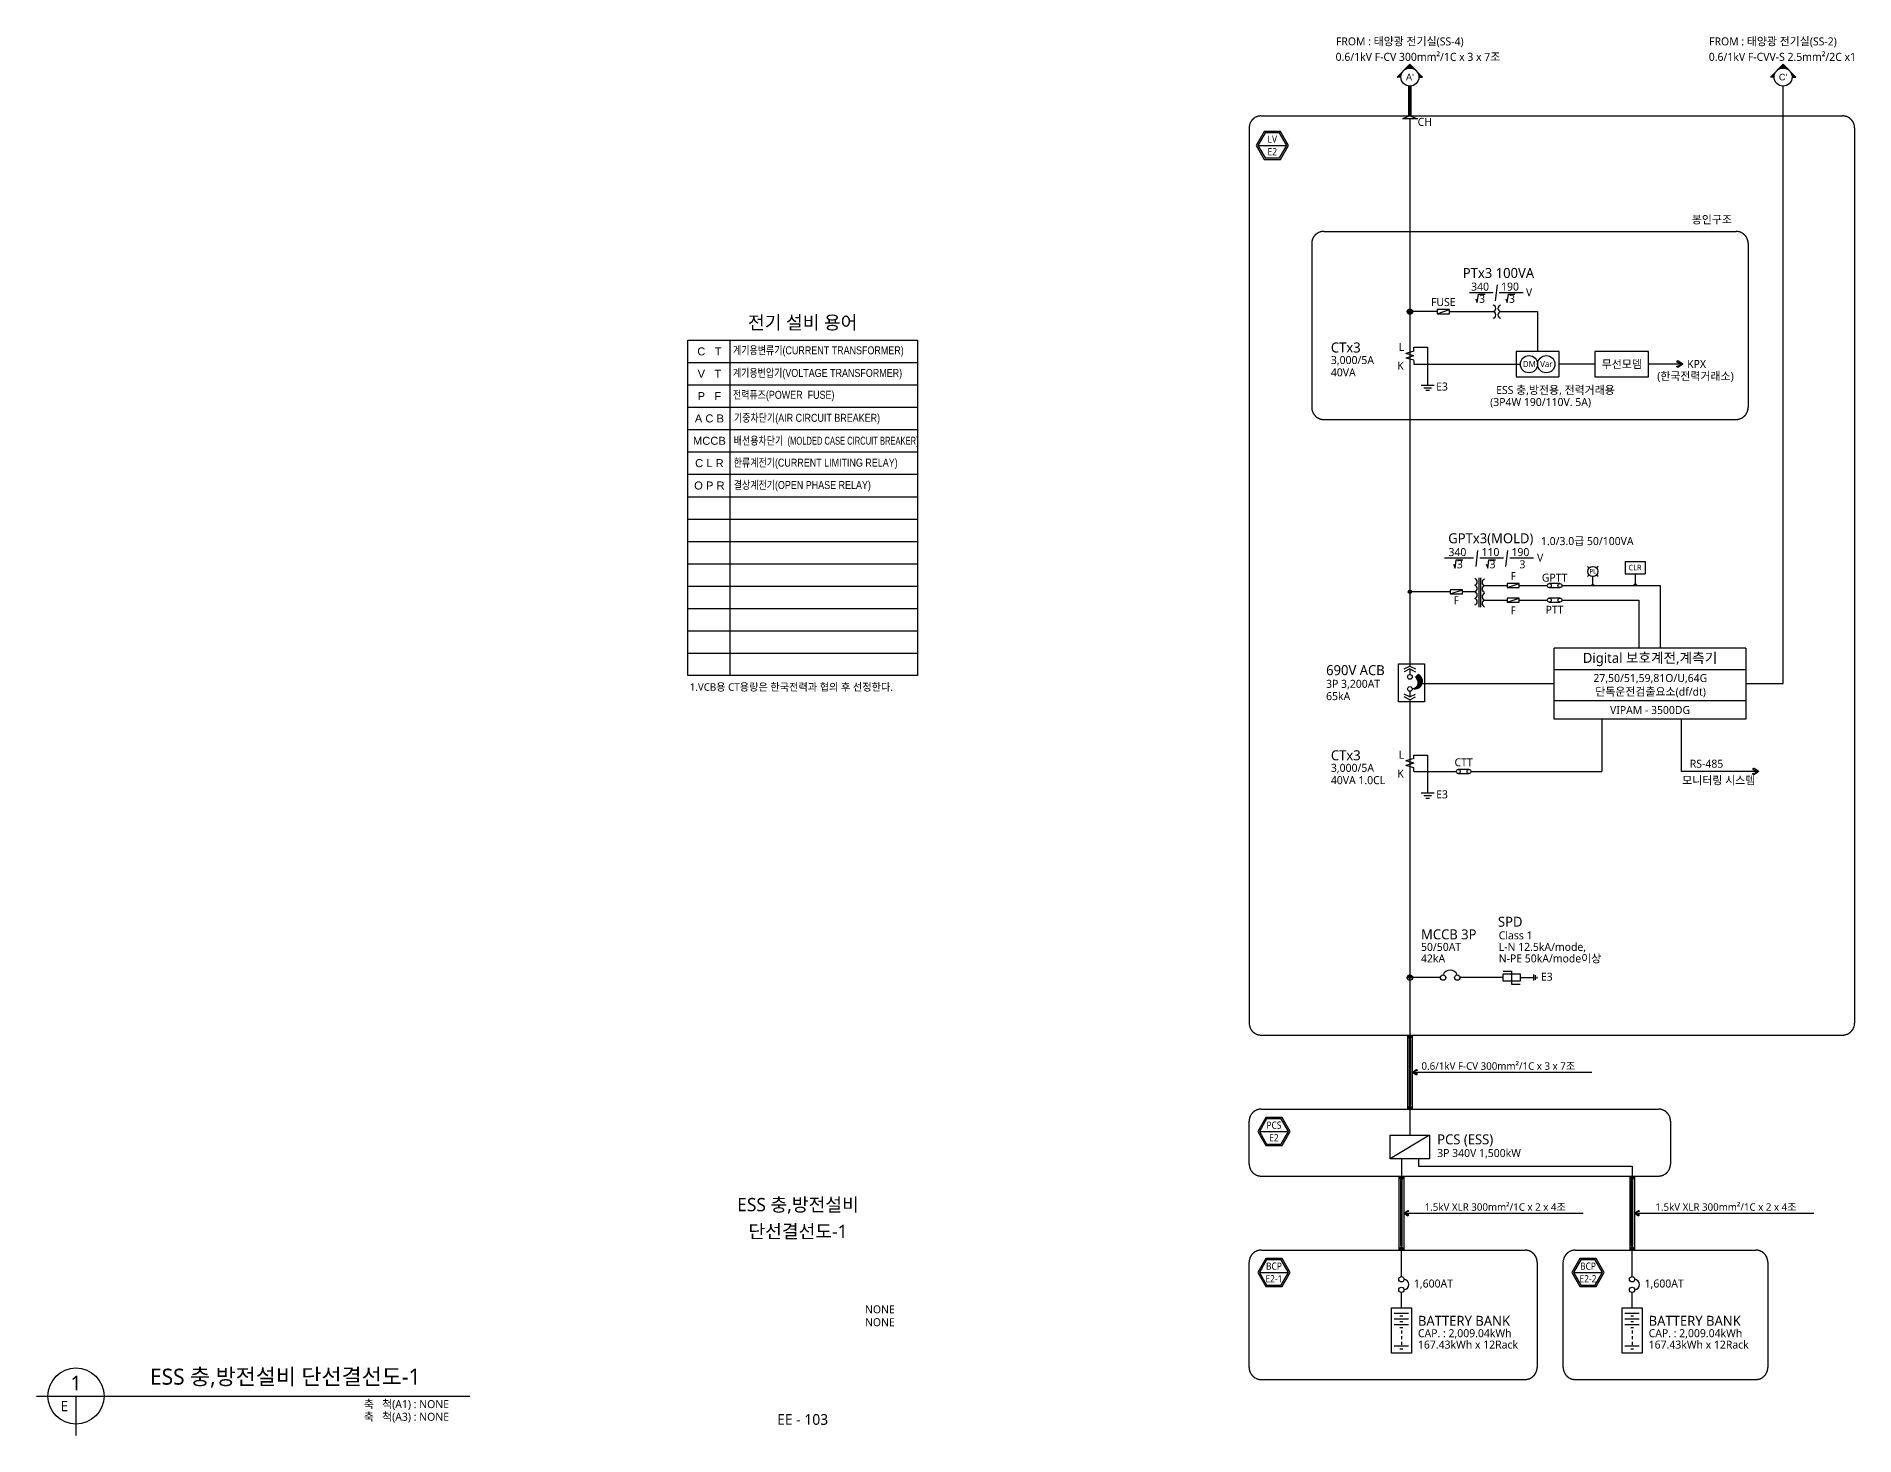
# Model space of a CAD drawing. Header units: millimetres. Extents: x 3366 to 510398, y 0 to 56757.
# Drawn here: x 310044 to 378205, y 2695 to 55143 of the extents above; entities that cross this region are included whole.
import ezdxf
from ezdxf.enums import TextEntityAlignment as Align

# ---------------------------------------------------------------- set-up
doc = ezdxf.new("R2010")
doc.units = ezdxf.units.MM
for name, pattern in [('C4', [19, 16, -1, 1, -1]), ('HIDDEN', [0.375, 0.25, -0.125]), ('LH2', [2.75, 2, -0.75])]:
    doc.linetypes.add(name, pattern=pattern)
for name, color, linetype in [('E-ELEC', 3, 'Continuous'), ('E-LINE', 4, 'Continuous'), ('E-TABL', 1, 'Continuous'), ('E-TEXT', 7, 'Continuous'), ('도면 TITLE', 4, 'Continuous')]:
    doc.layers.add(name, color=color, linetype=linetype)
doc.styles.add('aar', font='arial.ttf')
doc.styles.add('arial', font='arial.ttf')
doc.styles.add('MG', font='malgun.ttf')

msp = doc.modelspace()

# ---------------------------------------------------------------- hatches: boundary and pattern name
at = {"layer": 'E-ELEC'}
msp.add_hatch(color=256, dxfattribs=at).paths.add_polyline_path([(361847.1, 31223), (361742.2, 31118, -0.7207592), (361637.2, 30698.1, 0.9260311)])
at = {"layer": 'E-LINE'}
for points in [[(361532.2, 17552.1), (361441.3, 17709.6), (361623.2, 17709.6)], [(361532.2, 15088.2), (361441.3, 14930.7), (361623.2, 14930.7)], [(361214.5, 12267.3), (361123.5, 12424.8), (361305.4, 12424.8)], [(369863.5, 12267.3), (369772.6, 12424.8), (369954.4, 12424.8)], [(361214.5, 9803.4), (361123.5, 9645.9), (361305.4, 9645.9)], [(369863.5, 9803.4), (369772.6, 9645.9), (369954.4, 9645.9)]]:
    msp.add_hatch(color=256, dxfattribs=at).paths.add_polyline_path(points)

# ---------------------------------------------------------------- linework, layer by layer
at = {"layer": 'E-ELEC'}
for p, q in [((361059.1, 53616.8), (361532.2, 54096.7)), ((362005.3, 53616.8), (361532.2, 54096.7)), ((375048.9, 53616.8), (375522, 54096.7)), ((375995, 53616.8), (375522, 54096.7)), ((361195.2, 53616.8), (361059.1, 53616.8)), ((361869.3, 53616.8), (362005.3, 53616.8)), ((375184.9, 53616.8), (375048.9, 53616.8)), ((375859, 53616.8), (375995, 53616.8)), ((362557.1, 44900.3), (362557.1, 44748.3)), ((363013.1, 44900.3), (362557.1, 44900.3)), ((362557.1, 44748.3), (363013.1, 44748.3)), ((363013.1, 44748.3), (363013.1, 44900.3)), ((361952.5, 42068.6), (362443.7, 42068.6)), ((362050.7, 41972.3), (362345.4, 41972.3)), ((362124.4, 41876), (362271.8, 41876)), ((369601.4, 35457), (369601.4, 34995.6)), ((369601.4, 35457), (370356.6, 35457)), ((370356.6, 35457), (370356.6, 34995.6)), ((364111.6, 34849.6), (364111.6, 33748.2)), ((364184.7, 34849.6), (364184.7, 33748.2)), ((368390.2, 34555), (368390.2, 34896.8)), ((369601.4, 34995.6), (370356.6, 34995.6)), ((369979, 34995.6), (369979, 34555)), ((363043.5, 34399.5), (363043.5, 34247.5)), ((363499.5, 34399.5), (363043.5, 34399.5)), ((363043.5, 34247.5), (363499.5, 34247.5)), ((363499.5, 34247.5), (363499.5, 34399.5)), ((365177.8, 34631), (365177.8, 34479)), ((365633.8, 34631), (365177.8, 34631)), ((365177.8, 34479), (365633.8, 34479)), ((365177.8, 34087.6), (365177.8, 33935.6)), ((365633.8, 34087.6), (365177.8, 34087.6)), ((365633.8, 34479), (365633.8, 34631)), ((365633.8, 33935.6), (365633.8, 34087.6)), ((367157.4, 34631), (366756.7, 34631)), ((366756.7, 34479), (367157.4, 34479)), ((367157.4, 34087.6), (366756.7, 34087.6)), ((365177.8, 33935.6), (365633.8, 33935.6)), ((366756.7, 33935.6), (367157.4, 33935.6)), ((361322.3, 31432.9), (361532.2, 31537.9)), ((361532.2, 31432.9), (361322.3, 31328)), ((361532.2, 31537.9), (361742.2, 31432.9)), ((361532.2, 31432.9), (361532.2, 31223)), ((361532.2, 31432.9), (361742.2, 31328)), ((361742.2, 31118), (361847.1, 31223)), ((361532.2, 30383.2), (361322.3, 30488.2)), ((361532.2, 30278.3), (361322.3, 30383.2)), ((361532.2, 30593.2), (361532.2, 30383.2)), ((361532.2, 30383.2), (361742.2, 30488.2)), ((361532.2, 30278.3), (361742.2, 30383.2)), ((363745.9, 27663.5), (363345.2, 27663.5)), ((363345.2, 27511.5), (363745.9, 27511.5)), ((361952.5, 26783.5), (362443.7, 26783.5)), ((362050.7, 26687.2), (362345.4, 26687.2)), ((362124.4, 26590.8), (362271.8, 26590.8)), ((362678.2, 19863.5), (361532.2, 19863.5)), ((365026.5, 19863.5), (363408, 19863.5)), ((365666.6, 19863.5), (366183, 19863.5)), ((366183, 19748.4), (366183, 19978.7)), ((366240.5, 19777.2), (366240.5, 19949.9)), ((366298.1, 19834.7), (366298.1, 19892.3)), ((362270.5, 13956.8), (360794, 13065.5)), ((360840.8, 5780.6), (360840.8, 7488.7)), ((360840.8, 7488.7), (361588.1, 7488.7)), ((361481.4, 7275.2), (360947.6, 7275.2)), ((361481.4, 7061.7), (360947.6, 7061.7)), ((361481.4, 6848.2), (360947.6, 6848.2)), ((361267.8, 7168.5), (361161.1, 7168.5)), ((361267.8, 6954.9), (361161.1, 6954.9)), ((361588.1, 7488.7), (361588.1, 5780.6)), ((369489.9, 5780.6), (369489.9, 7488.7)), ((369489.9, 7488.7), (370237.2, 7488.7)), ((370130.4, 7275.2), (369596.6, 7275.2)), ((370130.4, 7061.7), (369596.6, 7061.7)), ((370130.4, 6848.2), (369596.6, 6848.2)), ((369916.9, 7168.5), (369810.1, 7168.5)), ((369916.9, 6954.9), (369810.1, 6954.9)), ((370237.2, 7488.7), (370237.2, 5780.6)), ((361267.8, 6741.4), (361161.1, 6741.4)), ((361214.5, 6634.7), (361214.5, 6527.9)), ((361214.5, 6421.2), (361214.5, 6314.4)), ((361214.5, 6207.6), (361214.5, 6100.9)), ((369916.9, 6741.4), (369810.1, 6741.4)), ((369863.5, 6634.7), (369863.5, 6527.9)), ((369863.5, 6421.2), (369863.5, 6314.4)), ((369863.5, 6207.6), (369863.5, 6100.9)), ((361588.1, 5780.6), (360840.8, 5780.6)), ((361481.4, 6047.5), (360947.6, 6047.5)), ((361267.8, 5940.7), (361161.1, 5940.7)), ((370237.2, 5780.6), (369489.9, 5780.6)), ((370130.4, 6047.5), (369596.6, 6047.5)), ((369916.9, 5940.7), (369810.1, 5940.7))]:
    msp.add_line(p, q, dxfattribs=at)
at = {"layer": 'E-ELEC', "linetype": 'Continuous'}
for p, q in [((361533.2, 52160.6), (361250, 52053.4)), ((361814.4, 52053.4), (361250, 52053.4)), ((362557.1, 44748.3), (363013.1, 44900.3)), ((368254.3, 35215.8), (368190.8, 35277.4)), ((368253.5, 34955.5), (368190.8, 34894.7)), ((368585.8, 35277.4), (368524.2, 35217.7)), ((368585.8, 34894.7), (368525, 34953.5)), ((363043.5, 34247.5), (363499.5, 34399.5)), ((365177.8, 34479), (365633.8, 34631)), ((365177.8, 33935.6), (365633.8, 34087.6))]:
    msp.add_line(p, q, dxfattribs=at)
at = {"layer": 'E-ELEC', "ltscale": 10}
for p, q in [((365026.5, 20107.3), (365346.5, 20107.3)), ((365346.5, 20107.3), (365346.5, 19619.7)), ((365346.5, 19619.7), (365666.6, 19619.7))]:
    msp.add_line(p, q, dxfattribs=at)
at = {"layer": 'E-ELEC', "linetype": 'Continuous'}
msp.add_lwpolyline([(361531.2, 52160.6), (361814.4, 52053.4)], dxfattribs=at)
for points in [[(361592.5, 44824.3, 120.6, 120.6, 1), (361471.9, 44824.3, 0, 0, 0)], [(361592.5, 19863.5, 120.6, 120.6, 1), (361471.9, 19863.5, 0, 0, 0)]]:
    msp.add_lwpolyline(points, format="xyseb", dxfattribs=at)
at = {"layer": 'E-ELEC'}
for points, const_width in [([(361572.2, 34323.5, 1), (361492.2, 34323.5)], 80), ([(368356.9, 34555, -1), (368423.5, 34555, -1)], 66.7), ([(370019, 34555, 1), (369939, 34555)], 80)]:
    msp.add_lwpolyline(points, format="xyb", dxfattribs=dict(at, const_width=const_width))
at = {"layer": 'E-ELEC', "ltscale": 10}
msp.add_lwpolyline([(365026.5, 20000.9), (365666.6, 20000.9), (365666.6, 19726.2), (365026.5, 19726.2)], close=True, dxfattribs=at)
at = {"layer": 'E-ELEC'}
msp.add_lwpolyline([(360794, 13956.8), (362270.5, 13956.8), (362270.5, 13065.5), (360794, 13065.5)], close=True, dxfattribs=at)
at = {"layer": 'E-ELEC', "linetype": 'Continuous'}
for centre, radius in [((361532.2, 53616.8), 337), ((375522, 53616.8), 337), ((368390.2, 35085.2), 188.5)]:
    msp.add_circle(centre, radius, dxfattribs=at)
at = {"layer": 'E-ELEC'}
for centre, radius in [((361532.2, 44824.3), 100.8), ((361532.2, 44824.3), 67.9), ((361532.2, 44824.3), 40.3), ((365998, 42856), 324.1), ((366646.2, 42856), 324.1), ((361532.2, 34323.5), 53.5), ((366756.7, 34555), 76), ((366756.7, 34011.6), 76), ((367157.4, 34555), 76), ((367157.4, 34011.6), 76), ((361532.2, 31135.5), 87.5), ((361532.2, 30680.7), 87.5), ((363345.2, 27587.5), 76), ((363745.9, 27587.5), 76), ((361532.2, 19863.5), 100.8), ((361532.2, 19863.5), 40.3), ((362778.4, 19863.5), 100.3), ((363307.7, 19863.5), 100.3), ((361214.5, 8555.8), 100.3), ((361214.5, 8159.7), 100.3), ((369863.5, 8555.8), 100.3), ((369863.5, 8159.7), 100.3)]:
    msp.add_circle(centre, radius, dxfattribs=at)
for centre, radius, start, end in [((364623.3, 44947.9), 127.4, 284.172235, 75.827765), ((364962.2, 44947.9), 127.4, 104.172235, 255.827765), ((364623.3, 44700.8), 127.4, 284.172235, 75.827765), ((364962.2, 44700.8), 127.4, 104.172235, 255.827765), ((363931.3, 34694.2), 127.4, 284.172235, 75.827765), ((364365, 34678.6), 127.4, 104.172235, 255.827765), ((363931.3, 34447.1), 127.4, 284.172235, 75.827765), ((363931.3, 34200), 127.4, 284.172235, 75.827765), ((364365, 34431.5), 127.4, 104.172235, 255.827765), ((364365, 34135.1), 127.4, 104.172235, 255.827765), ((363931.3, 33952.9), 127.4, 284.172235, 75.827765), ((364365, 33888), 127.4, 104.172235, 255.827765), ((361722, 30968.7), 283.5, 252.597296, 63.799885), ((361619.7, 30925.6), 228.1, 274.398705, 57.528808), ((363043.1, 19851.7), 287.4, 22.949301, 157.050699), ((361290.5, 8357.8), 199.5, 276.972985, 83.027015), ((369939.5, 8357.8), 199.5, 276.972985, 83.027015)]:
    msp.add_arc(centre, radius, start, end, dxfattribs=at)
for points in [[(361059.1, 53616.8), (361195.2, 53616.8), (361286.3, 53847.2)], [(361298.2, 53859.3), (361532.2, 53953.8), (361532.2, 54096.7)], [(361766.2, 53859.3), (361532.2, 53953.8), (361532.2, 54096.7)], [(362005.3, 53616.8), (361869.3, 53616.8), (361778.2, 53847.2)], [(375048.9, 53616.8), (375184.9, 53616.8), (375276, 53847.2)], [(375288, 53859.3), (375522, 53953.8), (375522, 54096.7)], [(375756, 53859.3), (375522, 53953.8), (375522, 54096.7)], [(375995, 53616.8), (375859, 53616.8), (375767.9, 53847.2)]]:
    msp.add_solid(points, dxfattribs=at)
at = {"layer": 'E-LINE'}
for p, q in [((362557.1, 44824.3), (361532.2, 44824.3)), ((363013.1, 44824.3), (364654.5, 44824.3)), ((364931, 44824.3), (366317.5, 44824.3)), ((361686.2, 43337.8), (361378.3, 43253.4)), ((361686.2, 43168.9), (361378.3, 43253.4)), ((361686.2, 43168.9), (361378.3, 43084.4)), ((361686.2, 42999.9), (361378.3, 43084.4)), ((361686.2, 43337.8), (361686.2, 43490.3)), ((361686.2, 43490.3), (362198.1, 43490.3)), ((361686.2, 42994), (361686.2, 42856)), ((362198.1, 43490.3), (362198.1, 42068.6)), ((361686.2, 42856), (365673.9, 42856)), ((363043.5, 34323.5), (361532.2, 34323.5)), ((363962.5, 34323.5), (363499.5, 34323.5)), ((364333.8, 34555), (365177.8, 34555)), ((365633.8, 34555), (366680.7, 34555)), ((367233.4, 34555), (370909.6, 34555)), ((370909.6, 34555), (370909.6, 32210.3)), ((364333.8, 34011.6), (365177.8, 34011.6)), ((365633.8, 34011.6), (366680.7, 34011.6)), ((367233.4, 34011.6), (370114.2, 34011.6)), ((370114.2, 34011.6), (370114.2, 32210.3)), ((361686.2, 28069.3), (361378.3, 27984.9)), ((361686.2, 27900.4), (361378.3, 27984.9)), ((361686.2, 28069.3), (361686.2, 28205.2)), ((361686.2, 28205.2), (362198.1, 28205.2)), ((362198.1, 28205.2), (362198.1, 26783.5)), ((361686.2, 27900.4), (361378.3, 27815.9)), ((361686.2, 27731.4), (361378.3, 27815.9)), ((361686.2, 27587.5), (361686.2, 27731.4)), ((361532.2, 14930.7), (361532.2, 13956.8)), ((361214.5, 13065.5), (361214.5, 12424.8)), ((361214.5, 7488.7), (361214.5, 8059.4)), ((369863.5, 7488.7), (369863.5, 8059.4))]:
    msp.add_line(p, q, dxfattribs=at)
at = {"layer": 'E-LINE', "linetype": 'Continuous'}
for p, q in [((368734.4, 29551), (368734.4, 27587.5)), ((361686.2, 27587.5), (363269.2, 27587.5)), ((363821.9, 27587.5), (368734.4, 27587.5))]:
    msp.add_line(p, q, dxfattribs=at)
at = {"layer": 'E-LINE', "const_width": 130}
msp.add_lwpolyline([(361532.2, 53279.7), (361532.2, 52160.2)], dxfattribs=at)
at = {"layer": 'E-LINE'}
for points in [[(361532.2, 52053.4), (361532.2, 31537.9)], [(361532.2, 30278.3), (361532.2, 17709.6)], [(361850, 13065.5), (361850, 12793.7), (369863.5, 12793.7), (369863.5, 12424.8)]]:
    msp.add_lwpolyline(points, dxfattribs=at)
at = {"layer": 'E-LINE', "ltscale": 2}
for points in [[(366317.5, 44824.3), (366317.5, 43328)], [(361214.5, 8656.1), (361214.5, 9645.9)], [(369863.5, 8656.1), (369863.5, 9645.9)]]:
    msp.add_lwpolyline(points, dxfattribs=at)
at = {"layer": 'E-LINE'}
for points in [[(361532.2, 17552.1), (361441.3, 17709.6), (361623.2, 17709.6)], [(361532.2, 15088.2), (361441.3, 14930.7), (361623.2, 14930.7)], [(361214.5, 12267.3), (361123.5, 12424.8), (361305.4, 12424.8)], [(369863.5, 12267.3), (369772.6, 12424.8), (369954.4, 12424.8)], [(361214.5, 9803.4), (361123.5, 9645.9), (361305.4, 9645.9)], [(369863.5, 9803.4), (369772.6, 9645.9), (369954.4, 9645.9)]]:
    msp.add_lwpolyline(points, close=True, dxfattribs=at)
at = {"layer": 'E-LINE', "ltscale": 0.9, "const_width": 100, "flags": 128}
msp.add_lwpolyline([(361532.2, 17552.1), (361532.2, 15088.2)], dxfattribs=at)
at = {"layer": 'E-LINE', "linetype": 'HIDDEN', "ltscale": 7, "const_width": 100, "flags": 128}
for points in [[(361214.5, 12267.3), (361214.5, 9803.4)], [(369863.5, 12267.3), (369863.5, 9803.4)]]:
    msp.add_lwpolyline(points, dxfattribs=at)
at = {"layer": 'E-LINE'}
msp.add_circle((361532.2, 34323.5), 63, dxfattribs=at)
at = {"layer": 'E-TABL', "linetype": 'C4'}
for p, q in [((355956.8, 52160.6), (377754.9, 52160.6)), ((355506.8, 51710.6), (355506.8, 18159.6)), ((378204.9, 51710.6), (378204.9, 18159.6)), ((358302.6, 47830.6), (373763.2, 47830.6)), ((357852.6, 47380.6), (357852.6, 41234.6)), ((374213.2, 47380.6), (374213.2, 41234.6)), ((358302.6, 40784.6), (373763.2, 40784.6)), ((355956.8, 17709.6), (377754.9, 17709.6)), ((355956.8, 14930.7), (370853.1, 14930.7)), ((355956.8, 12424.8), (370853.1, 12424.8)), ((355956.8, 9645.9), (365852.6, 9645.9)), ((367729.8, 9645.9), (374501.7, 9645.9)), ((366302.6, 9195.9), (366302.6, 5250)), ((374951.7, 9195.9), (374951.7, 5250)), ((355956.8, 4800), (365852.6, 4800)), ((367729.8, 4800), (374501.7, 4800))]:
    msp.add_line(p, q, dxfattribs=at)
at = {"layer": 'E-TABL', "linetype": 'Continuous'}
for p, q in [((355830.5, 51056), (356919.5, 51056)), ((355891.5, 14096.5), (356980.5, 14096.5))]:
    msp.add_line(p, q, dxfattribs=at)
at = {"layer": 'E-TABL'}
for p, q in [((336038.9, 43753.9), (336038.9, 31187.1)), ((371576.2, 42982.7), (371533, 42939.5)), ((371765.3, 42856), (371576.2, 42982.7)), ((334470.5, 42916.2), (343070.5, 42916.2)), ((371533, 42939.5), (371765.3, 42856)), ((371533, 42772.6), (371765.3, 42856)), ((371576.2, 42729.3), (371533, 42772.6)), ((371765.3, 42856), (371576.2, 42729.3)), ((334470.5, 42078.4), (343070.5, 42078.4)), ((334470.5, 41240.6), (343070.5, 41240.6)), ((334470.5, 40402.8), (343070.5, 40402.8)), ((334470.5, 39565), (343070.5, 39565)), ((334470.5, 38727.2), (343070.5, 38727.2)), ((334470.5, 37889.4), (343070.5, 37889.4)), ((334470.5, 37051.7), (343070.5, 37051.7)), ((334470.5, 36213.9), (343070.5, 36213.9)), ((334470.5, 35376.1), (343070.5, 35376.1)), ((334470.5, 34538.3), (343070.5, 34538.3)), ((334470.5, 33700.5), (343070.5, 33700.5)), ((334470.5, 32862.7), (343070.5, 32862.7)), ((374127, 32210.3), (374127, 29551)), ((334470.5, 32024.9), (343070.5, 32024.9)), ((374127, 30235.4), (366936.9, 30235.4)), ((361623.2, 16320.1), (368347.7, 16320.1)), ((361305.4, 11035.4), (368030, 11035.4)), ((369954.4, 11035.4), (376679, 11035.4))]:
    msp.add_line(p, q, dxfattribs=at)
at = {"layer": 'E-TABL', "linetype": 'LH2'}
for p, q in [((368469.8, 42856), (367123.8, 42856)), ((371765.3, 42856), (370483.4, 42856)), ((361960.9, 30880.7), (366936.9, 30880.7)), ((371709.7, 27587.5), (371709.7, 29551)), ((374612.6, 27587.5), (371709.7, 27587.5)), ((374423.5, 27714.2), (374380.3, 27671)), ((374380.3, 27671), (374612.6, 27587.5)), ((374380.3, 27504.1), (374612.6, 27587.5)), ((374423.5, 27460.8), (374380.3, 27504.1)), ((374612.6, 27587.5), (374423.5, 27714.2)), ((374612.6, 27587.5), (374423.5, 27460.8)), ((361441.3, 17709.6), (361441.3, 14930.7)), ((361623.2, 17709.6), (361623.2, 14930.7)), ((361123.5, 12424.8), (361123.5, 9645.9)), ((361305.4, 12424.8), (361305.4, 9645.9)), ((369772.6, 12424.8), (369772.6, 9645.9)), ((369954.4, 12424.8), (369954.4, 9645.9))]:
    msp.add_line(p, q, dxfattribs=at)
at = {"layer": 'E-TABL', "color": 7, "linetype": 'Continuous'}
for p, q in [((355891.5, 8811.8), (356980.5, 8811.8)), ((367664.6, 8811.8), (368753.5, 8811.8))]:
    msp.add_line(p, q, dxfattribs=at)
at = {"layer": 'E-TABL', "linetype": 'LH2'}
msp.add_lwpolyline([(374127, 30880.7), (375522, 30880.7), (375522, 53279.7)], dxfattribs=at)
at = {"layer": 'E-TABL', "color": 7, "linetype": 'Continuous'}
for points in [[(356071.7, 51581.4), (355768.4, 51056), (356071.7, 50530.7), (356678.3, 50530.7), (356981.7, 51056), (356678.3, 51581.4)], [(356132.7, 14621.9), (355829.4, 14096.5), (356132.7, 13571.1), (356739.3, 13571.1), (357042.7, 14096.5), (356739.3, 14621.9)], [(356132.7, 9337.1), (355829.4, 8811.8), (356132.7, 8286.4), (356739.3, 8286.4), (357042.7, 8811.8), (356739.3, 9337.1)], [(367905.7, 9337.1), (367602.4, 8811.8), (367905.7, 8286.4), (368512.4, 8286.4), (368815.7, 8811.8), (368512.4, 9337.1)]]:
    msp.add_lwpolyline(points, close=True, dxfattribs=at)
at = {"layer": 'E-TABL', "linetype": 'Continuous'}
for points in [[(356102.8, 51527.6), (355830.5, 51056), (356102.8, 50584.5), (356647.2, 50584.5), (356919.5, 51056), (356647.2, 51527.6)], [(361103.7, 31628), (362081.1, 31628), (362081.1, 30205.4), (361103.7, 30205.4)], [(356163.8, 14568.1), (355891.5, 14096.5), (356163.8, 13625), (356708.2, 13625), (356980.5, 14096.5), (356708.2, 14568.1)], [(356163.8, 9283.3), (355891.5, 8811.8), (356163.8, 8340.2), (356708.2, 8340.2), (356980.5, 8811.8), (356708.2, 9283.3)], [(367936.8, 9283.3), (367664.6, 8811.8), (367936.8, 8340.2), (368481.3, 8340.2), (368753.5, 8811.8), (368481.3, 9283.3)]]:
    msp.add_lwpolyline(points, close=True, dxfattribs=at)
at = {"layer": 'E-TABL'}
for points in [[(334470.5, 43753.9), (343070.5, 43753.9), (343070.5, 31187.1), (334470.5, 31187.1)], [(370483.4, 43328), (368469.8, 43328), (368469.8, 42384.1), (370483.4, 42384.1)]]:
    msp.add_lwpolyline(points, close=True, dxfattribs=at)
at = {"layer": 'E-TABL', "linetype": 'LH2'}
msp.add_lwpolyline([(367123.8, 43328), (365511.3, 43328), (365511.3, 42384.1), (367123.8, 42384.1)], close=True, dxfattribs=at)
at = {"layer": 'E-TABL'}
for points in [[(374127, 32210.3), (366936.9, 32210.3)], [(374127, 29551), (366936.9, 29551), (366936.9, 32210.3)], [(366936.9, 31408.6), (374127, 31408.6)]]:
    msp.add_lwpolyline(points, dxfattribs=at)
at = {"layer": 'E-TABL', "elevation": 0}
for points in [[(361812.8, 16388.3), (361623.2, 16320.1), (361777.5, 16423.6)], [(361623.2, 16320.1), (361777.5, 16216.7), (361812.8, 16252)], [(361495.1, 11103.5), (361305.4, 11035.4), (361459.8, 11138.8)], [(361305.4, 11035.4), (361459.8, 10931.9), (361495.1, 10967.2)], [(370144.1, 11103.5), (369954.4, 11035.4), (370108.8, 11138.8)], [(369954.4, 11035.4), (370108.8, 10931.9), (370144.1, 10967.2)]]:
    msp.add_lwpolyline(points, close=True, dxfattribs=at)
at = {"layer": 'E-TABL', "linetype": 'C4'}
for points in [[(355506.8, 12874.8), (355506.8, 14480.7)], [(371303.1, 14480.7), (371303.1, 12874.8)], [(355506.8, 5250), (355506.8, 9195.9)], [(367279.8, 5250), (367279.8, 9195.9)]]:
    msp.add_lwpolyline(points, dxfattribs=at)
for centre, start, end in [((355956.8, 51710.6), 90, 180), ((377754.9, 51710.6), 0, 90), ((358302.6, 47380.6), 90, 180), ((373763.2, 47380.6), 0, 90), ((358302.6, 41234.6), 180, 270), ((373763.2, 41234.6), 270, 0), ((355956.8, 18159.6), 180, 270), ((355956.8, 14480.7), 90, 180), ((370853.1, 14480.7), 0, 90), ((355956.8, 12874.8), 180, 270), ((370853.1, 12874.8), 270, 0), ((355956.8, 9195.9), 90, 180), ((365852.6, 9195.9), 0, 90), ((367729.8, 9195.9), 90, 180), ((374501.7, 9195.9), 0, 90), ((355956.8, 5250), 180, 270), ((365852.6, 5250), 270, 0), ((367729.8, 5250), 180, 270), ((374501.7, 5250), 270, 0)]:
    msp.add_arc(centre, 450, start, end, dxfattribs=at)
at = {"layer": 'E-TABL', "linetype": 'C4', "ltscale": 1.5}
msp.add_arc((377754.9, 18159.6), 450, 270, 0, dxfattribs=at)
at = {"layer": 'E-TEXT'}
for p, q in [((364803.9, 45824.5), (364731, 45227.1)), ((363763.6, 45547.6), (364655.2, 45547.6)), ((364885.6, 45547.6), (365777.2, 45547.6)), ((362835.7, 35597.1), (363923.2, 35597.1)), ((364071.9, 35873.9), (363999, 35276.6)), ((364153.5, 35597.1), (365045.2, 35597.1)), ((365193.9, 35873.9), (365121, 35276.6)), ((365275.5, 35597.1), (366167.2, 35597.1))]:
    msp.add_line(p, q, dxfattribs=at)
for points in [[(364008.5, 45308.7), (364061, 45163), (364101.8, 45477.7), (364349.6, 45477.7)], [(365130.5, 45308.7), (365183, 45163), (365223.8, 45477.7), (365471.6, 45477.7)], [(363173.9, 35358.2), (363226.4, 35212.5), (363267.2, 35527.2), (363515, 35527.2)], [(364398.5, 35358.2), (364451, 35212.5), (364491.8, 35527.2), (364739.6, 35527.2)]]:
    msp.add_lwpolyline(points, dxfattribs=at)
at = {"layer": '도면 TITLE'}
for p, q in [((310044.2, 4179.8), (326288.2, 4179.8)), ((311529.4, 4179.8), (311529.4, 2694.6))]:
    msp.add_line(p, q, dxfattribs=at)
msp.add_circle((311529.4, 4179.8), 1050.2, dxfattribs=at)

# ---------------------------------------------------------------- texts
at = {"layer": 'E-ELEC', "style": 'MG'}
for s, p in [('DM', (365768.8, 42747)), ('Var', (366417.1, 42747))]:
    msp.add_text(s, height=226.2, dxfattribs=at).set_placement(p)
for s, height, p in [('PL', 174.8, (368395.3, 34999.2)), ('CLR', 209.76, (369973.7, 35127.7))]:
    msp.add_text(s, height=height, dxfattribs=at).set_placement(p, align=Align.CENTER)
at = {"layer": 'E-TEXT', "style": 'MG'}
for s, height, p in [('0.6/1kV F-CV 300mm²/1C x 3 x 7조', 300, (358747.6, 54225.6)), ('FROM : 태양광 전기실(SS-4)', 300, (358761.2, 54804.5)), ('0.6/1kV F-CVV-S 2.5mm²/2C x1', 300, (372737.3, 54225.6)), ('FROM : 태양광 전기실(SS-2)', 300, (372750.9, 54804.5)), ('CH', 300, (361824.7, 51787.7)), ('PTx3 100VA', 375, (363516.1, 46087.1)), ('340', 300, (363828.9, 45613.2)), ('190', 300, (364950.9, 45613.2)), ('V', 300, (365884.5, 45402)), ('3', 300, (364129.2, 45155.9)), ('3', 300, (365251.2, 45155.9)), ('CTx3', 375, (358570.5, 43293.6)), ('KPX', 300, (371927.6, 42712.3)), ('(한국전력거래소)', 300, (370802.6, 42259.1)), ('340', 300, (362979, 35662.7)), ('3', 300, (363294.6, 35205.4)), ('110', 300, (364218.8, 35662.7)), ('3', 300, (364519.2, 35205.4)), ('190', 300, (365340.9, 35662.7)), ('3', 300, (365641.2, 35205.4)), ('V', 300, (366299.6, 35451.4)), ('690V ACB', 375, (358392.2, 31199.3)), ('1.VCB용 CT용량은 한국전력과 협의 후 선정한다.', 280, (334536.2, 30614.1)), ('CTx3', 375, (358570.5, 28008.5)), ('RS-485', 300, (372026.3, 27730.1)), ('모니터링 시스템', 300, (371742.4, 27106.1)), ('SPD', 375, (364833.6, 21769.8)), ('MCCB 3P', 375, (361949.6, 21296.3)), ('Class 1', 300, (364862.5, 21296.3)), ('L-N 12.5kA/mode,', 300, (364862.5, 20863.8)), ('N-PE 50kA/mode이상', 300, (364862.5, 20431.3)), ('E3', 300, (366444.9, 19746.1)), ('0.6/1kV F-CV 300mm²/1C x 3 x 7조', 280, (361966.6, 16408.2)), ('PCS (ESS)', 375, (362556.1, 13612.5)), ('1.5kV XLR 300mm²/1C x 2 x 4조', 280, (362085, 11123.4)), ('1.5kV XLR 300mm²/1C x 2 x 4조', 280, (370734.1, 11123.4)), ('1,600AT', 300, (361683.3, 8245.6)), ('1,600AT', 300, (370332.3, 8245.6)), ('BATTERY BANK', 375, (361834.4, 6810.7)), ('BATTERY BANK', 375, (370483.4, 6810.7)), ('CAP. : 2,009.04kWh', 300, (361834.8, 6383.6)), ('167.43kWh x 12Rack', 300, (361835.3, 5956.6)), ('CAP. : 2,009.04kWh', 300, (370483.9, 6383.6)), ('167.43kWh x 12Rack', 300, (370484.3, 5956.6))]:
    msp.add_text(s, height=height, dxfattribs=at).set_placement(p)
at = {"layer": 'E-TEXT'}
for s, height, style, p in [("A'", 245, 'aar', (361532.2, 53616.8)), ("C'", 245, 'aar', (375522, 53616.8)), ('FUSE', 300, 'MG', (362785.1, 45184.5)), ('C   T', 300, 'arial', (335273.8, 43335.1)), ('V   T', 300, 'arial', (335273.8, 42497.3)), ('P   F', 300, 'arial', (335273.8, 41659.5)), ('A C B', 300, 'arial', (335273.8, 40821.7)), ('MCCB', 300, 'arial', (335273.8, 39983.9)), ('C L R', 300, 'arial', (335273.8, 39146.1)), ('O P R', 300, 'arial', (335273.8, 38308.3)), ('GPTx3(MOLD)', 375, 'MG', (364565.2, 36291.4)), ('GPTT', 300, 'MG', (366957, 34854.2)), ('PTT', 300, 'MG', (366957, 33649.6)), ('Digital 보호계전,계측기', 375, 'MG', (370536.3, 31809.4)), ('27,50/51,59,81O/U,64G', 300, 'MG', (370545.3, 31066.5)), ('단독운전검출요소(df/dt)', 300, 'MG', (370555.3, 30571.6)), ('VIPAM - 3500DG', 300, 'MG', (370536.3, 29893.2)), ('CTT', 300, 'MG', (363545.5, 27933.2))]:
    msp.add_text(s, height=height, dxfattribs=dict(at, style=style)).set_placement(p, align=Align.MIDDLE)
at = {"layer": 'E-TEXT', "linetype": 'Continuous', "style": 'MG', "width": 0.9}
for s, p in [('LV', (356375, 51291.8)), ('E2', (356375, 50820.3)), ('PCS', (356436, 14332.3)), ('E2', (356436, 13860.8)), ('BCP', (356436, 9047.5)), ('BCP', (368209, 9047.5)), ('E2-1', (356436, 8576)), ('E2-2', (368209, 8576))]:
    msp.add_text(s, height=270, dxfattribs=at).set_placement(p, align=Align.MIDDLE)
at = {"layer": 'E-TEXT', "linetype": 'Continuous', "style": 'MG'}
for s, p in [('봉인구조', (372100.3, 48128)), ('3,000/5A', (358570.5, 42861.1)), ('40VA', (358570.5, 42398.7)), ('E3', (362517.6, 41867.7)), ('1.0/3.0급 50/100VA', (366444.2, 36074.8)), ('3P 3,200AT', (358392.2, 30724.6)), ('65kA', (358392.2, 30262.2)), ('40VA 1.0CL', (358570.5, 27113.5)), ('3,000/5A', (358570.5, 27575.9)), ('E3', (362517.6, 26582.5)), ('50/50AT', (361949.6, 20863.8)), ('42kA', (361949.6, 20431.3)), ('3P 340V 1,500kW', (362556.1, 13137.8))]:
    msp.add_text(s, height=300, dxfattribs=at).set_placement(p)
at = {"layer": 'E-TEXT', "color": 255, "linetype": 'Continuous', "ltscale": 2, "style": 'MG'}
msp.add_text('전기 설비 용어', height=500, dxfattribs=at).set_placement((338770.5, 44421.7), align=Align.MIDDLE)
at = {"layer": 'E-TEXT', "style": 'MG'}
for s, p in [('L', (361316.9, 43351.7)), ('K', (361303.9, 42646.4)), ('L', (361316.9, 28066.5)), ('K', (361303.9, 27361.3))]:
    msp.add_text(s, height=300, dxfattribs=at).set_placement(p, align=Align.RIGHT)
at = {"layer": 'E-TEXT', "style": 'arial'}
for s, width, p in [('계기용변류기(CURRENT TRANSFORMER)', 0.8, (336159, 43225.5)), ('계기용변압기(VOLTAGE TRANSFORMER)', 0.8, (336154.7, 42376.8)), ('전력퓨즈(POWER  FUSE)', 0.8, (336155.1, 41558)), ('기중차단기(AIR CIRCUIT BREAKER)', 0.8, (336195.9, 40694.7)), ('배선용차단기', 0.8, (336186, 39837.3)), ('(MOLDED CASE CIRCUIT BREAKER)', 0.65, (338202.6, 39837.3)), ('한류계전기(CURRENT LIMITING RELAY)', 0.8, (336186, 39014.4)), ('결상계전기(OPEN PHASE RELAY)', 0.8, (336186, 38176.6))]:
    msp.add_text(s, height=300, dxfattribs=dict(at, width=width)).set_placement(p)
at = {"layer": 'E-TEXT', "style": 'MG'}
for s, p in [('무선모뎀', (369476.6, 42856)), ('ESS 충,방전용, 전력거래용', (366990.4, 41887.4))]:
    msp.add_text(s, height=300, dxfattribs=at).set_placement(p, align=Align.MIDDLE_CENTER)
msp.add_text('(3P4W 190/110V. 5A)', height=300, dxfattribs=at).set_placement((364539.6, 41437.4), align=Align.MIDDLE_LEFT)
at = {"layer": 'E-TEXT', "style": 'MG', "width": 0.9}
for p in [(365405.8, 34915.4), (363271.5, 34008.2), (365405.7, 33623.9)]:
    msp.add_text('F', height=300, dxfattribs=at).set_placement(p, align=Align.MIDDLE)
at = {"layer": '도면 TITLE', "style": 'MG'}
for s, height, p in [('ESS 충,방전설비', 500, (338595, 11353)), ('단선결선도-1', 500, (338595, 10350.6)), ('EE - 103', 400, (338770.5, 3300))]:
    msp.add_text(s, height=height, dxfattribs=at).set_placement(p, align=Align.MIDDLE_CENTER)
for s, p in [('NONE', (342221.6, 7428.5)), ('NONE', (342221.6, 6947)), ('축   척(A1) : NONE', (325512.3, 3875.7)), ('축   척(A3) : NONE', (325512.3, 3400.9))]:
    msp.add_text(s, height=300, dxfattribs=at).set_placement(p, align=Align.MIDDLE_RIGHT)
for s, height, p in [('1', 544.4, (311529.4, 4664.5)), ('E', 388.9, (311091.8, 3802.3))]:
    msp.add_text(s, height=height, dxfattribs=at).set_placement(p, align=Align.MIDDLE)
msp.add_text('ESS 충,방전설비 단선결선도-1', height=600, dxfattribs=at).set_placement((314307.1, 4905.4), align=Align.MIDDLE_LEFT)

doc.saveas('drawing.dxf')
